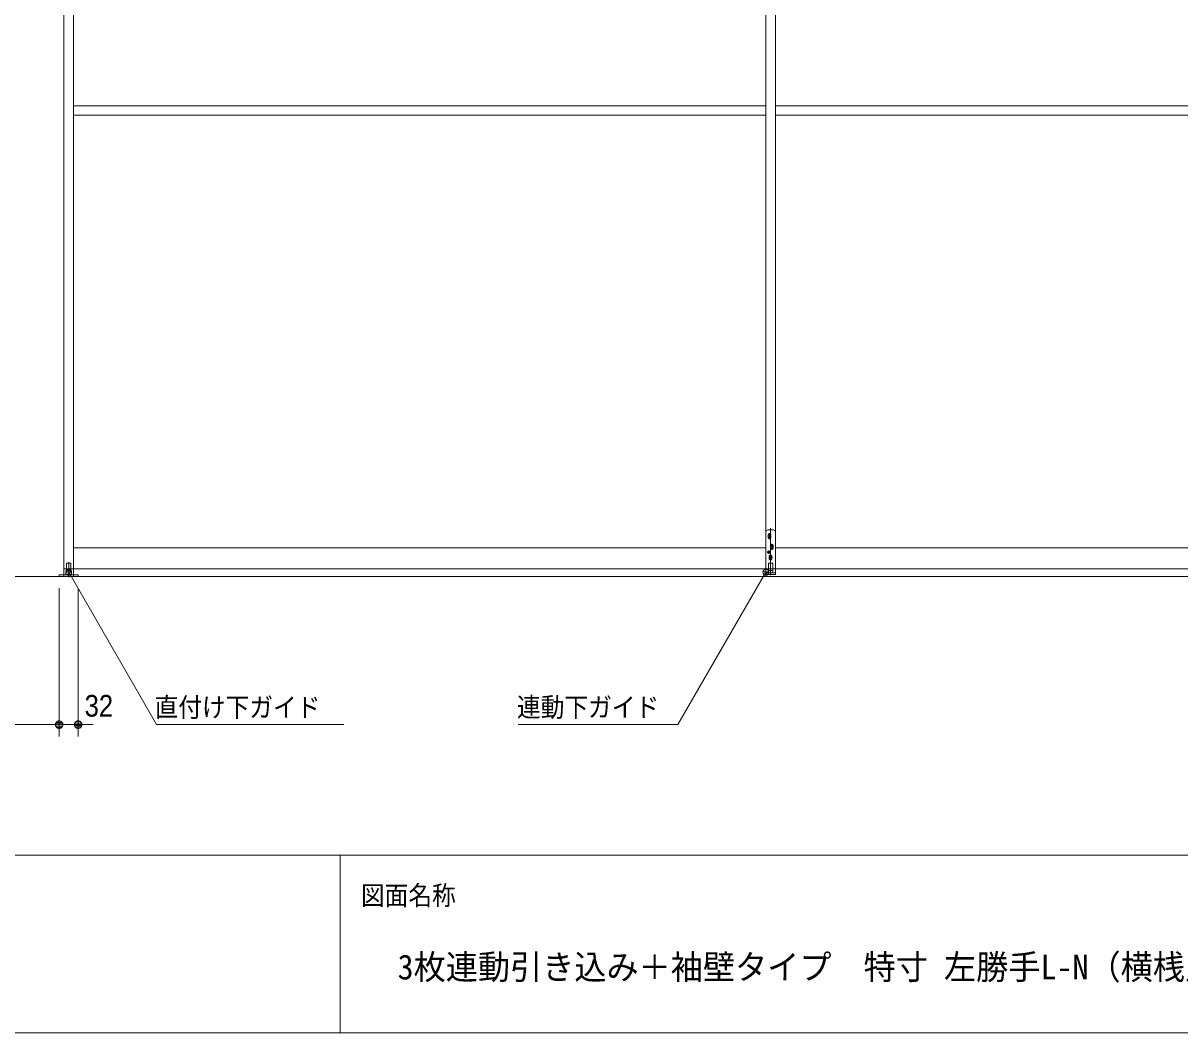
# Model space of a CAD drawing. Units: millimetres, scale not verified. Extents: x -6062 to 6062, y -3045 to 3045.
# Drawn here: x -4472 to -2521, y -2770 to -1067 of the extents above; entities that cross this region are included whole.
import ezdxf
from ezdxf.enums import TextEntityAlignment as Align

# ---------------------------------------------------------------- set-up
doc = ezdxf.new("R2010")
doc.units = ezdxf.units.MM
doc.header["$LTSCALE"] = 20
for name, color, linetype, lineweight in [('0-0_2寸法-1', 7, 'Continuous', 9), ('0-1_0', 7, 'Continuous', 9), ('0-2_2寸法-3', 7, 'Continuous', 9), ('0-3_3一般', 7, 'Continuous', 9), ('0-4_1図面枠', 7, 'Continuous', 9), ('0-5_2寸法-2', 7, 'Continuous', 9)]:
    doc.layers.add(name, color=color, linetype=linetype, lineweight=lineweight)
doc.styles.add('ＭＳ ゴシック', font='')
doc.styles.add('ＭＳ Ｐゴシック', font='')
doc.styles.get('ＭＳ ゴシック').set_extended_font_data('MS Gothic')
doc.styles.get('ＭＳ Ｐゴシック').set_extended_font_data('MS PGothic')

# ---------------------------------------------------------------- blocks, each defined once
blk = doc.blocks.new('_Dot')
at = {"layer": '0-1_0'}
for p, q in [((-10, 0), (-20, 0)), ((9.78, 2), (-9.78, 2)), ((7.99, 6), (-7.99, 6)), ((9.16, -3.98), (-9.16, -3.98)), ((6, -7.98), (-6, -7.98))]:
    blk.add_line(p, q, dxfattribs=at)
for points in [[(10, 0), (9.92, 1.25), (9.69, 2.49), (9.3, 3.68), (8.76, 4.82), (8.09, 5.88), (7.29, 6.85), (6.37, 7.71), (5.36, 8.44), (4.26, 9.05), (3.09, 9.51), (1.87, 9.82), (0.63, 9.98), (-0.63, 9.98), (-1.87, 9.82), (-3.09, 9.51), (-4.26, 9.05), (-5.36, 8.44), (-6.37, 7.71), (-7.29, 6.85), (-8.09, 5.88), (-8.76, 4.82), (-9.3, 3.68), (-9.69, 2.49), (-9.92, 1.25), (-10, 0), (0, 0)], [(-10, 0), (-9.92, -1.25), (-9.69, -2.49), (-9.3, -3.68), (-8.76, -4.82), (-8.09, -5.88), (-7.29, -6.85), (-6.37, -7.71), (-5.36, -8.44), (-4.26, -9.05), (-3.09, -9.51), (-1.87, -9.82), (-0.63, -9.98), (0.63, -9.98), (1.87, -9.82), (3.09, -9.51), (4.26, -9.05), (5.36, -8.44), (6.37, -7.71), (7.29, -6.85), (8.09, -5.88), (8.76, -4.82), (9.3, -3.68), (9.69, -2.49), (9.92, -1.25), (10, 0), (0, 0)]]:
    blk.add_lwpolyline(points, close=True, dxfattribs=at)
blk = doc.blocks.new('グループ-135')
at = {"layer": '0-3_3一般'}
for p, q in [((-52320, 6100), (-52320, -40000)), ((-52320, -39740), (-52320, 6050)), ((-52000, 6100), (-52000, -40000)), ((-52000, -39740), (-52000, 6050)), ((-28640, -39740), (-28640, 6050)), ((-28640, 6050), (-28640, -39740)), ((-28320, -39740), (-28320, 6050)), ((-28320, 6050), (-28320, -39740)), ((-28640, -24120), (-52000, -24120)), ((-4960, -24120), (-28320, -24120)), ((-28640, -24440), (-52000, -24440)), ((-4960, -24440), (-28320, -24440)), ((-28580, -38432.4), (-28380, -38432.4)), ((-28470.5, -38592.4), (-28569.5, -38592.4)), ((-28565, -38592.4), (-28565, -38692.4)), ((-28520, -38542.9), (-28520, -38641.9)), ((-28480, -38371.7), (-28480, -39958.4)), ((-28475, -38692.4), (-28475, -38592.4)), ((-28320, -38492.4), (-28320, -39934.4)), ((-28580.5, -38642.4), (-28459.5, -38642.4)), ((-28470.5, -38692.4), (-28569.5, -38692.4)), ((-28520, -38642.9), (-28520, -38741.9)), ((-28500.5, -39002.4), (-28379.5, -39002.4)), ((-28390.5, -38952.4), (-28489.5, -38952.4)), ((-28485, -38952.4), (-28485, -39052.4)), ((-28440, -38902.9), (-28440, -39001.9)), ((-28440, -39002.9), (-28440, -39101.9)), ((-28395, -39052.4), (-28395, -38952.4)), ((-52000, -39040), (-28640, -39040)), ((-28493.8, -39182.4), (-28586.2, -39182.4)), ((-28540.5, -39362.4), (-28419.5, -39362.4)), ((-28540, -39136.2), (-28540, -39228.6)), ((-28430.5, -39312.4), (-28529.5, -39312.4)), ((-28525, -39312.4), (-28525, -39412.4)), ((-28390.5, -39052.4), (-28489.5, -39052.4)), ((-28480, -39262.9), (-28480, -39361.9)), ((-28480, -39362.9), (-28480, -39461.9)), ((-28435, -39412.4), (-28435, -39312.4)), ((-28320, -39040), (-4960, -39040)), ((-28320, -39740), (-52320, -39740)), ((-52235, -39560), (-52235, -39800)), ((-52235, -39800), (-52085, -39800)), ((-52086, -39800), (-52234, -39800)), ((-52234, -39800), (-52234, -39862)), ((-52095, -39550), (-52225, -39550)), ((-52160, -40027.8), (-52160, -39520)), ((-52086, -39800), (-52086, -39862)), ((-52085, -39800), (-52085, -39560)), ((-4640, -39740), (-28640, -39740)), ((-28555, -39562.4), (-28555, -39802.4)), ((-28545, -39552.4), (-28415, -39552.4)), ((-28430.5, -39412.4), (-28529.5, -39412.4)), ((-28405, -39802.4), (-28405, -39562.4)), ((-51998, -40000), (-76000, -40000)), ((-75630, -40000), (-52370, -40000)), ((-52480, -40000), (-52480, -39942)), ((-51840, -40000), (-52480, -40000)), ((-52260, -39922), (-52260, -39862)), ((-52260, -39922), (-52260, -39942)), ((-52060, -39922), (-52260, -39922)), ((-52060, -39922), (-52260, -39922)), ((-52120, -39862), (-52060, -39862)), ((-52060, -39922), (-52060, -39862)), ((-52060, -39942), (-51840, -39942)), ((-51840, -39942), (-51840, -40000)), ((-28540, -39874.4), (-28640, -39874.4)), ((-28405, -39802.4), (-28555, -39802.4)), ((-28550, -39802.4), (-28410, -39802.4)), ((-28550, -39802.4), (-28550, -39874.4)), ((-28544, -39874.4), (-28540, -39874.4)), ((-28416, -39874.4), (-28544, -39874.4)), ((-28320, -39874.4), (-28420, -39874.4)), ((-28420, -39874.4), (-28416, -39874.4))]:
    blk.add_line(p, q, dxfattribs=at)
for points in [[(-28320, -39932.4), (-28640, -39932.4), (-28640, -38492.4)], [(-52480, -39942), (-52060, -39942), (-52060, -39922)], [(-52260, -39862), (-52200, -39862), (-52120, -39862)], [(-28410, -39802.4), (-28410, -39874.4), (-28550, -39874.4)]]:
    blk.add_lwpolyline(points, dxfattribs=at)
blk.add_circle((-28540, -39182.4), 42, dxfattribs=at)
for centre, radius, start, end in [((-28580, -38492.4), 60, 90, 180), ((-28520, -38592.4), 45, 0, 180), ((-28380, -38492.4), 60, 0, 90), ((-28520, -38692.4), 45, 180, 0), ((-28440, -38952.4), 45, 0, 180), ((-28480, -39312.4), 45, 0, 180), ((-28440, -39052.4), 45, 180, 0), ((-52225, -39560), 10, 90, 180), ((-52095, -39560), 10, 0, 90), ((-28545, -39562.4), 10, 90, 180), ((-28480, -39412.4), 45, 180, 0), ((-28415, -39562.4), 10, 0, 90)]:
    blk.add_arc(centre, radius, start, end, dxfattribs=at)
blk = doc.blocks.new('グループ-136')
at = {"layer": '0-3_3一般'}
blk.add_line((-77696.5, -40000), (20903.5, -40000), dxfattribs=at)
blk = doc.blocks.new('グループ-137')
at = {"layer": '0-3_3一般'}
for name in ['グループ-136', 'グループ-135']:
    blk.add_blockref(name, (0, 0), dxfattribs=at)
blk = doc.blocks.new('グループ-142')
at = {"layer": '0-4_1図面枠'}
for p, q in [((-80000, -49400), (80000, -49400)), ((-43000, -49400), (-43000, -55400))]:
    blk.add_line(p, q, dxfattribs=at)
blk.add_lwpolyline([(-80000, 55400), (80000, 55400), (80000, -55400), (-80000, -55400)], close=True, dxfattribs=at)
blk = doc.blocks.new('図面枠')
at = {"layer": '0-4_1図面枠'}
blk.add_blockref('グループ-142', (0, 0), dxfattribs=at)
at = {"layer": '0-4_1図面枠', "style": 'ＭＳ ゴシック', "width": 0.9}
blk.add_text('図面名称', height=650.9, dxfattribs=at).set_placement((-42300.1, -51283.9), align=Align.BOTTOM_LEFT)

msp = doc.modelspace()

# ---------------------------------------------------------------- linework, layer by layer
at = {"layer": '0-0_2寸法-1'}
for p, q in [((-4411.5, -2020), (-4411.5, -2270)), ((-5574.79, -2250), (-4424.21, -2250))]:
    msp.add_line(p, q, dxfattribs=at)
at = {"layer": '0-2_2寸法-3'}
for p, q in [((-4395.31, -1988.11), (-4395.69, -1988.11)), ((-4395.31, -1988.11), (-4395.69, -1988.11)), ((-3219.33, -1988.11), (-3219.67, -1988.11)), ((-3219.33, -1988.11), (-3219.67, -1988.11)), ((-4390.6, -1992.11), (-4400.4, -1992.11)), ((-4391.5, -1996.11), (-4399.5, -1996.11)), ((-3214.61, -1992.11), (-3224.39, -1992.11)), ((-3215.5, -1996.11), (-3223.5, -1996.11))]:
    msp.add_line(p, q, dxfattribs=at)
for points in [[(-4395.5, -1993.1), (-4247.18, -2250), (-3931.17, -2250)], [(-3219.5, -1993.1), (-3367.82, -2250), (-3637.15, -2250)]]:
    msp.add_lwpolyline(points, dxfattribs=at)
for centre in [(-4395.5, -1993.1), (-4395.5, -1993.1), (-3219.5, -1993.1), (-3219.5, -1993.1)]:
    msp.add_circle(centre, 5.01, dxfattribs=at)
at = {"layer": '0-5_2寸法-2'}
for p, q in [((-4411.5, -2020), (-4411.5, -2270)), ((-4379.5, -2020), (-4379.5, -2270)), ((-4424.21, -2250), (-4436.92, -2250)), ((-4379.5, -2250), (-4411.5, -2250)), ((-4366.79, -2250), (-4354.08, -2250))]:
    msp.add_line(p, q, dxfattribs=at)

# ---------------------------------------------------------------- block references
at = {"layer": '0-0_2寸法-1', "xscale": 0.6356201, "yscale": 0.6356201}
msp.add_blockref('_Dot', (-4411.5, -2250), dxfattribs=at)
at = {"layer": '0-3_3一般', "xscale": 0.05, "yscale": 0.05}
msp.add_blockref('グループ-137', (-1787.5, 0), dxfattribs=at)
at = {"layer": '0-4_1図面枠', "xscale": 0.05, "yscale": 0.05}
msp.add_blockref('図面枠', (-1787.5, 0), dxfattribs=at)
at = {"layer": '0-5_2寸法-2', "xscale": 0.6356201, "yscale": 0.6356201}
msp.add_blockref('_Dot', (-4411.5, -2250), dxfattribs=at)
at = {"layer": '0-5_2寸法-2', "xscale": 0.6356201, "yscale": 0.6356201, "rotation": 180}
msp.add_blockref('_Dot', (-4379.5, -2250), dxfattribs=at)

# ---------------------------------------------------------------- texts
at = {"layer": '0-2_2寸法-3', "style": 'ＭＳ ゴシック', "width": 0.9}
for s, p in [('直付け下ガイド', (-4250.63, -2246.83)), ('連動下ガイド', (-3639.24, -2246.66))]:
    msp.add_text(s, height=32.55, dxfattribs=at).set_placement(p, align=Align.BOTTOM_LEFT)
at = {"layer": '0-4_1図面枠', "style": 'ＭＳ ゴシック', "width": 0.95}
msp.add_text('3枚連動引き込み＋袖壁タイプ\u3000特寸 左勝手L-N（横桟入り）', height=41.84, dxfattribs=at).set_placement((-3840.72, -2692.37), align=Align.BOTTOM_LEFT)
at = {"layer": '0-5_2寸法-2', "style": 'ＭＳ Ｐゴシック', "width": 0.9}
msp.add_text('32', height=36.66, dxfattribs=at).set_placement((-4368.59, -2247.52), align=Align.BOTTOM_LEFT)

doc.saveas('drawing.dxf')
